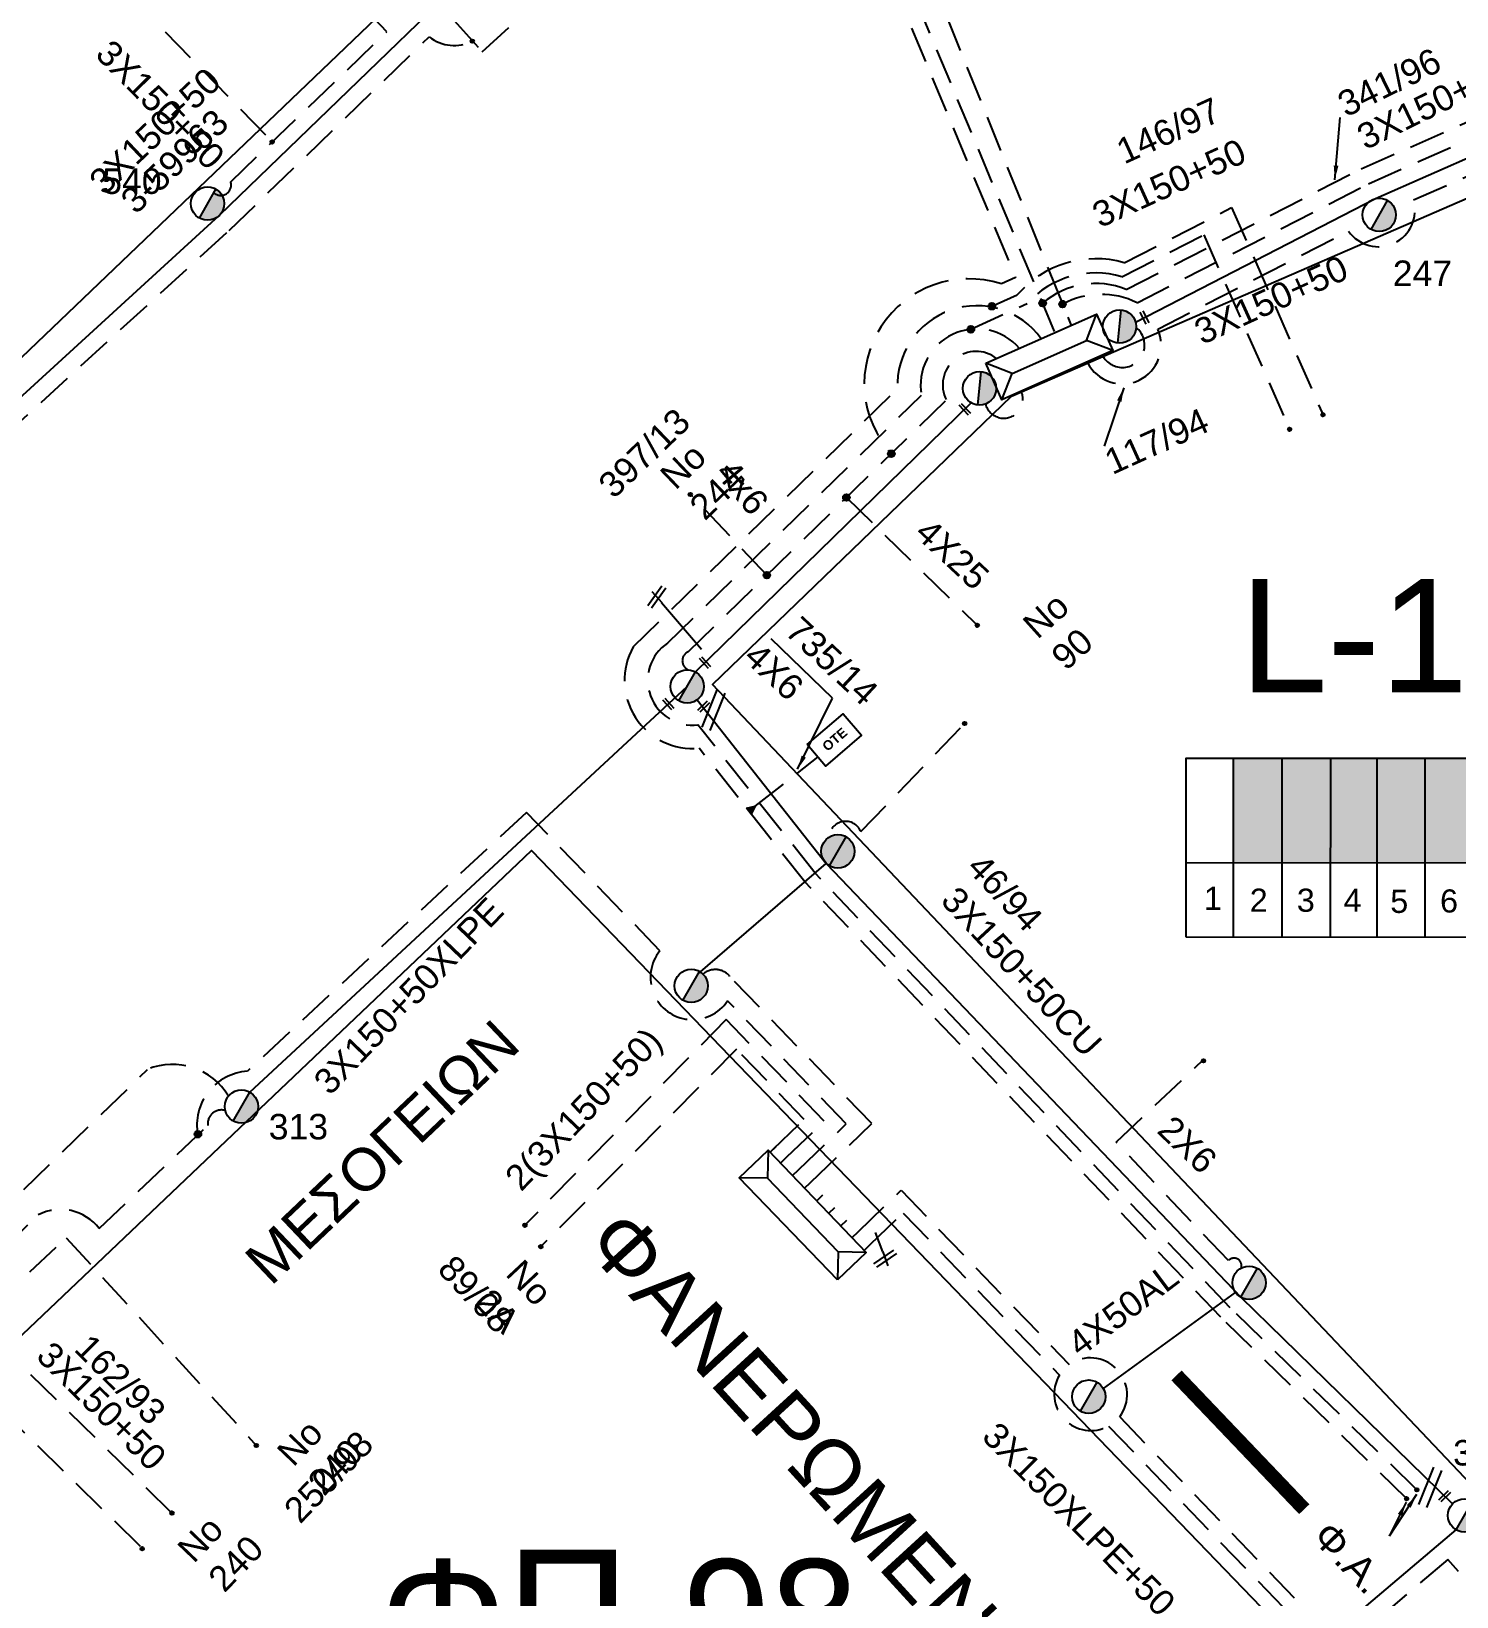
# Model space of a CAD drawing. Header units: millimetres. Extents: x 1421 to 13344, y 800 to 1949.
# Drawn here: x 12153 to 12253.8, y 1375.2 to 1485.8 of the extents above; entities that cross this region are included whole.
import ezdxf

# ---------------------------------------------------------------- set-up
doc = ezdxf.new("R2010")
doc.units = ezdxf.units.MM
doc.linetypes.add('DASHED', pattern=[19.05, 12.7, -6.35])
for name, color, linetype in [('Pillar OTE', 7, 'Continuous'), ('Άγνωστα', 7, 'Continuous'), ('Γυμνά εναέρια ΧΤ (3Φ)   4x50CU', 7, 'Continuous'), ('Γυμνά εναέρια ΧΤ και ΦΟΠ (3Φ)   4x50+16AL', 7, 'Continuous'), ('Εναέρια παροχή ΧΤ 4x16', 7, 'SYN_LINE'), ('Εναέρια παροχή ΧΤ 4x25', 7, 'SYN_LINE'), ('Επιγραφές - Σχήματα', 7, 'Continuous'), ('Καλωδια Χ.Τ. 3x50+35', 7, 'Continuous'), ('Καλώδια ΧΤ   3x150+50CU', 7, 'DASHED'), ('Καλώδια ΧΤ   3x150AL+50CU', 7, 'DASHED'), ('Μηχανική τομή', 7, 'Continuous'), ('Στύλος Ξύλινος', 7, 'Continuous'), ('Στύλος Ξύλινος @ 1', 7, 'Continuous'), ('Στύλος ΦΜ', 7, 'Continuous'), ('Στύλος ΦΜ @ 1', 7, 'Continuous'), ('Συνδέσεις', 7, 'Continuous'), ('Συνεστραμμένα ΧΤ   3x70+54.6+25 AL', 7, 'SYN_LINE'), ('Τομή', 7, 'Continuous'), ('Υπογεια Καλωδια Δικτυου ΧΤ 4X25', 7, 'DASHED'), ('Υποσταθμός εναέριος 2 στύλων', 7, 'Continuous'), ('Υποσταθμός πόλεως', 7, 'Continuous'), ('Υπόβαθρο ΔΕΗ', 7, 'Continuous'), ('Υπόγεια Καλώδια Δικτύου ΧΤ   .10', 7, 'DASHED'), ('Υπόγεια Καλώδια Δικτύου ΧΤ   .15', 7, 'DASHED'), ('Υπόγεια καλώδια Παροχών ΧΤ   4x50AL', 7, 'DASHED'), ('Υπόγεια καλώδια Παροχών ΧΤ   4x6', 7, 'DASHED')]:
    doc.layers.add(name, color=color, linetype=linetype)
doc.styles.add('arial', font='ARIAL.TTF')
doc.styles.get("Standard").update_dxf_attribs({"font": 'ARIAL.TTF'})
doc.linetypes.add('SYN_LINE', pattern='A,0.5,-0.0001,["/\\/\\/\\/",Standard,S=0.1,R=0,X=0,Y=-0.05],-0.25', length=0.7501)
doc.dimstyles.new('ISO-25', dxfattribs={"dimtxt": 2.5, "dimasz": 2.5, "dimexe": 1.25, "dimexo": 0.625, "dimtad": 1, "dimtxsty": 'Standard', "dimcen": 2.5, "dimadec": 0, "dimazin": 0, "dimtfac": 1, "dimtmove": 0, "dimatfit": 3, "dimfxl": 1, "dimarcsym": 0})

# ---------------------------------------------------------------- blocks, each defined once
blk = doc.blocks.new('ΥΠΑΡΧΩΝ ΤΣΙΜΕΝΤΕΝΙΟΣ ΣΤΥΛΟΣ')
at = {"layer": 'Στύλος ΦΜ'}
blk.add_hatch(color=7, dxfattribs=at).paths.add_polyline_path([(-1.29, -2.28, 0.574793), (2.62, 0, 0.268822), (1.3, 2.27)])
at = {"layer": 'Στύλος ΦΜ', "color": 7}
blk.add_line((-1.29, -2.28), (1.3, 2.27), dxfattribs=at)
blk.add_circle((0, 0), 2.62, dxfattribs=at)
at = {"layer": 'Στύλος ΦΜ', "flags": 4}
for tag, p in [('ΑΡΙΘΜΟΣ', (-4.68, 8.05)), ('ΤΥΠΟΣ', (-4.91, 3.03))]:
    blk.add_attdef(tag, p, '', height=4, dxfattribs=at)
blk = doc.blocks.new('ΥΠΟΣΤΑΘΜΟΣ ΕΝΑΕΡΙΟΣ ΕΠΙ 2 ΣΤΥΛΩΝ')
at = {"layer": 'Υποσταθμός εναέριος 2 στύλων', "linetype": 'Continuous'}
for points in [[(-11.97, -2.11, 0.574793), (-8.45, -0.07, 0.268822), (-9.64, 1.98)], [(9.68, -2.15, 0.574793), (13.19, -0.1, 0.268822), (12.01, 1.95)]]:
    blk.add_hatch(color=256, dxfattribs=at).paths.add_polyline_path(points)
for p, q in [((-11.97, -2.11), (-9.64, 1.98)), ((9.68, -2.15), (12.01, 1.95))]:
    blk.add_line(p, q, dxfattribs=at)
for centre in [(-10.81, -0.07), (10.84, -0.1)]:
    blk.add_circle(centre, 2.36, dxfattribs=at)
at = {"layer": 'Υποσταθμός πόλεως', "linetype": 'Continuous', "ltscale": 40}
blk.add_lwpolyline([(-8.57, 2.82), (8.57, 2.82), (8.57, -2.82), (-8.57, -2.82)], close=True, dxfattribs=at)
for points in [[(-5.75, 0), (-8.57, 2.82)], [(5.75, 0), (8.57, 2.82)], [(-8.57, -2.82), (-5.75, 0)], [(-5.75, 0), (5.75, 0)], [(8.57, -2.82), (5.75, 0)]]:
    blk.add_lwpolyline(points, dxfattribs=at)
at = {"layer": 'Υποσταθμός εναέριος 2 στύλων', "ltscale": 40, "flags": 1}
for tag, p in [('ΜΕΤΑΣΧΗΜΑΤΙΣΜΟΣ', (14.09, 2.51)), ('ΙΣΧΥΣ', (14.07, -0.28)), ('ΑΡΙΘΜΟΣ', (14.19, -3))]:
    blk.add_attdef(tag, p, '', height=1.8, dxfattribs=at)
blk = doc.blocks.new('ΥΠΟΣΤΑΘΜΟΣ ΠΟΛΕΩΣ 9 ΑΝΑΧΩΡΗΣΕΩΝ')
at = {"layer": 'Υποσταθμός πόλεως', "ltscale": 40}
for p, q in [((-9.63, -2.82), (-9.63, -4)), ((-7.12, -2.82), (-7.12, -4)), ((-4.84, -2.82), (-4.84, -4)), ((-2.36, -2.82), (-2.36, -4)), ((0.09, -2.82), (0.09, -4)), ((2.55, -2.82), (2.55, -4)), ((5.02, -2.82), (5.02, -4)), ((7.48, -2.82), (7.48, -4)), ((9.61, -2.82), (9.61, -4))]:
    blk.add_line(p, q, dxfattribs=at)
blk.add_lwpolyline([(-10.02, 2.82), (10.02, 2.82), (10.02, -2.82), (-10.02, -2.82)], close=True, dxfattribs=at)
for points in [[(-7.21, 0), (-10.02, 2.82)], [(7.21, 0), (10.02, 2.82)], [(-10.02, -2.82), (-7.21, 0)], [(-7.21, 0), (7.21, 0)], [(10.02, -2.82), (7.21, 0)]]:
    blk.add_lwpolyline(points, dxfattribs=at)
at = {"layer": 'Υποσταθμός πόλεως', "linetype": 'SYN_LINE', "ltscale": 40, "flags": 1}
for tag, p in [('ΜΕΤΑΣΧΗΜΑΤΙΣΜΟΣ', (10.79, 1.71)), ('ΙΣΧΥΣ', (10.77, -1.08)), ('ΑΡΙΘΜΟΣ', (10.89, -3.8))]:
    blk.add_attdef(tag, p, '', height=1.8, dxfattribs=at)
blk = doc.blocks.new('_ΣΥΝΔΕΣΗ')
at = {"layer": 'Συνδέσεις', "linetype": 'SYN_LINE', "ltscale": 40}
blk.add_hatch(color=256, dxfattribs=at).paths.add_polyline_path([(0.5, -0.01, 1), (-0.5, -0.01, 1)])
at = {"layer": 'Συνδέσεις'}
blk.add_circle((0, -0.01), 0.5, dxfattribs=at)
blk = doc.blocks.new('τομή_')
at = {"layer": 'Επιγραφές - Σχήματα'}
for p, q in [((-1.29, -0.22), (0.13, 0.75)), ((-1.08, -0.46), (0.34, 0.51)), ((-0.66, 0.62), (-0.29, -0.37))]:
    blk.add_line(p, q, dxfattribs=at)
blk = doc.blocks.new('ΜΗΧΑΝΙΚΗ ΤΟΜΗ')
at = {"layer": 'Μηχανική τομή', "ltscale": 40}
for p, q in [((-1.89, 0.78), (1.89, 0.78)), ((1.89, 0), (-1.89, 0))]:
    blk.add_line(p, q, dxfattribs=at)
blk = doc.blocks.new('ΥΠΑΡΧΩΝ ΞΥΛΙΝΟΣ ΣΤΥΛΟΣ')
at = {"layer": 'Στύλος Ξύλινος'}
h = blk.add_hatch(color=7, dxfattribs=at)
h.paths.add_polyline_path([(-2.62, 0, 0.270008), (-1.29, -2.28), (1.3, 2.27, 0.576266)])
h.paths.add_polyline_path([(-1.29, -2.28, 0.574793), (2.62, 0, 0.268822), (1.3, 2.27)])
at = {"layer": 'Στύλος Ξύλινος', "color": 7}
blk.add_line((-1.29, -2.28), (1.3, 2.27), dxfattribs=at)
blk.add_circle((0, 0), 2.62, dxfattribs=at)
at = {"layer": 'Στύλος Ξύλινος', "flags": 4}
for tag, p in [('ΑΡΙΘΜΟΣ', (-4.91, 8.6)), ('ΤΥΠΟΣ', (-4.85, 3.39))]:
    blk.add_attdef(tag, p, '', height=4, dxfattribs=at)
blk = doc.blocks.new('ΤΟΜΗ')
at = {"layer": 'Τομή', "ltscale": 40}
for p, q in [((-5.68, 0), (5.68, 0)), ((5.68, -2.33), (-5.68, -2.33))]:
    blk.add_line(p, q, dxfattribs=at)
blk = doc.blocks.new('PILLAR ΟΤΕ')
at = {"layer": 'Pillar OTE', "ltscale": 40}
blk.add_lwpolyline([(-3.31, 2.02), (3.39, 2.02), (3.39, -1.99), (-3.31, -1.99)], close=True, dxfattribs=at)
at = {"layer": 'Pillar OTE', "insert": (-1.81, 0.71), "char_height": 1.3575, "width": 109.961, "attachment_point": 1}
blk.add_mtext('{\\fArial|b1|i0|c161|p34;OTE}', dxfattribs=at)

msp = doc.modelspace()

# ---------------------------------------------------------------- hatches: boundary and pattern name
at = {"layer": 'Pillar OTE', "ltscale": 40}
h = msp.add_hatch(color=256, dxfattribs=at)
h.dxf.hatch_style = 1
h.paths.add_polyline_path([(12203.93701, 1430.50108), (12204.21836, 1431.04977), (12203.60984, 1430.91269)])
at = {"layer": 'Καλώδια ΧΤ   3x150+50CU', "linetype": 'DASHED', "ltscale": 0.2}
h = msp.add_hatch(color=30, dxfattribs=at)
h.dxf.hatch_style = 1
h.paths.add_polyline_path([(12241.47809, 1434.43934), (12238.03822, 1434.43956), (12238.03776, 1427.07897), (12241.47763, 1427.07563)])
h = msp.add_hatch(color=6, dxfattribs=at)
h.dxf.hatch_style = 1
h.paths.add_polyline_path([(12244.91766, 1434.43913), (12241.47809, 1434.43934), (12241.47763, 1427.07563), (12244.9172, 1427.07229)])
h = msp.add_hatch(color=2, dxfattribs=at)
h.dxf.hatch_style = 1
h.paths.add_polyline_path([(12248.21522, 1434.43892), (12244.91766, 1434.43913), (12244.9172, 1427.07229), (12248.21476, 1427.06908)])
h = msp.add_hatch(color=133, dxfattribs=at)
h.dxf.hatch_style = 1
h.paths.add_polyline_path([(12251.60122, 1434.43871), (12248.21522, 1434.43892), (12248.21476, 1427.06908), (12251.60075, 1427.0658)])
h = msp.add_hatch(color=173, dxfattribs=at)
h.dxf.hatch_style = 1
h.paths.add_polyline_path([(12254.99786, 1434.4385), (12251.60122, 1434.43871), (12251.60075, 1427.0658), (12254.9974, 1427.0625)])

# ---------------------------------------------------------------- linework, layer by layer
at = {"color": 85, "const_width": 1}
msp.add_lwpolyline([(12234.01641, 1390.83005), (12243.04992, 1381.37181)], dxfattribs=at)
at = {"layer": 'Pillar OTE', "ltscale": 40}
for points in [[(12234.70952, 1421.79948), (12234.71031, 1434.43977), (12265.04338, 1434.43787), (12265.04259, 1421.77011), (12234.70952, 1421.80041)], [(12238.03743, 1421.79708), (12238.03822, 1434.43956)], [(12241.4773, 1421.79365), (12241.47809, 1434.43934)], [(12244.91687, 1421.79021), (12244.91766, 1434.43913)], [(12248.21443, 1421.78692), (12248.21522, 1434.43892)], [(12251.60042, 1421.78354), (12251.60122, 1434.43871)], [(12203.60984, 1430.91269), (12204.21836, 1431.04977), (12203.93701, 1430.50108), (12203.60984, 1430.91269)], [(12234.70985, 1427.0822), (12265.04292, 1427.05274)]]:
    msp.add_lwpolyline(points, dxfattribs=at)
at = {"layer": 'Άγνωστα', "color": 30, "linetype": 'DASHED', "ltscale": 0.2}
msp.add_lwpolyline([(12165.95156, 1474.40182, 0.768785498), (12167.1451, 1475.18242), (12178.19263, 1485.77082), (12169.34915, 1495.00509)], format="xyb", dxfattribs=at)
at = {"layer": 'Άγνωστα', "color": 151, "linetype": 'DASHED', "ltscale": 0.2}
for points in [[(12209.44996, 1428.86255, -0.803614802), (12211.70571, 1429.25409), (12219.03769, 1436.8958)], [(12238.60105, 1398.41955, 0.793221397), (12237.68384, 1398.94227), (12229.75432, 1407.30175), (12235.95404, 1413.18259)]]:
    msp.add_lwpolyline(points, format="xyb", dxfattribs=at)
at = {"layer": 'Γυμνά εναέρια ΧΤ (3Φ)   4x50CU', "color": 151, "linetype": 'Continuous', "ltscale": 0.2}
msp.add_lwpolyline([(12228.84961, 1389.89325), (12238.19626, 1396.68472)], dxfattribs=at)
at = {"layer": 'Γυμνά εναέρια ΧΤ και ΦΟΠ (3Φ)   4x50+16AL', "color": 30, "linetype": 'Continuous', "ltscale": 0.2}
for points in [[(12231.12834, 1465.25951), (12248.08785, 1473.98552), (12289.31261, 1492.16291), (12321.40828, 1506.15479), (12346.41615, 1515.19681)], [(12143.22593, 1451.68306), (12166.35001, 1472.8103), (12192.31224, 1497.90496)], [(12139.04058, 1268.54053), (12146.67341, 1275.1771), (12165.17496, 1293.97397), (12191.70576, 1320.66964), (12214.33168, 1343.88276), (12230.4613, 1360.15319), (12253.80169, 1379.90799)]]:
    msp.add_lwpolyline(points, dxfattribs=at)
at = {"layer": 'Γυμνά εναέρια ΧΤ και ΦΟΠ (3Φ)   4x50+16AL', "color": 173, "linetype": 'Continuous', "ltscale": 0.2}
msp.add_lwpolyline([(12200.00748, 1440.5418), (12219.51075, 1459.55744)], dxfattribs=at)
at = {"layer": 'Γυμνά εναέρια ΧΤ και ΦΟΠ (3Φ)   4x50+16AL', "color": 1, "linetype": 'Continuous', "ltscale": 0.2}
msp.add_lwpolyline([(12168.49262, 1410.84787), (12199.42419, 1439.51862)], dxfattribs=at)
at = {"layer": 'Γυμνά εναέρια ΧΤ και ΦΟΠ (3Φ)   4x50+16AL', "color": 151, "linetype": 'Continuous', "ltscale": 0.2}
msp.add_lwpolyline([(12200.11543, 1438.56797), (12209.25693, 1427.01449), (12238.56802, 1396.35258), (12253.53946, 1381.75468)], dxfattribs=at)
at = {"layer": 'Καλωδια Χ.Τ. 3x50+35', "color": 30, "linetype": 'DASHED', "ltscale": 0.2}
msp.add_lwpolyline([(12159.87043, 1488.51365), (12170.07791, 1477.99334)], dxfattribs=at)
at = {"layer": 'Καλώδια ΧΤ   3x150+50CU', "color": 133, "linetype": 'DASHED', "ltscale": 0.2}
for points in [[(12198.59838, 1496.33736), (12209.41128, 1500.09059), (12222.64422, 1468.40617), (12221.63298, 1467.95788, 0.768063866), (12213.85196, 1455.96206)], [(12199.49988, 1440.69509, -0.663213043), (12199.49692, 1441.96592), (12217.74038, 1459.75326, -0.801076791), (12221.30014, 1462.69359)]]:
    msp.add_lwpolyline(points, format="xyb", dxfattribs=at)
at = {"layer": 'Καλώδια ΧΤ   3x150+50CU', "color": 5, "linetype": 'DASHED', "ltscale": 0.2}
for points in [[(12185.19256, 1488.60527), (12182.93838, 1486.57196), (12184.9262, 1484.36821), (12194.56964, 1493.06677), (12192.21604, 1495.67602, 0.581504771), (12193.72612, 1497.93603)], [(12092.8115, 1471.92449), (12087.74686, 1466.86065), (12097.35664, 1457.24932, 0.119518922), (12100.95726, 1456.14459), (12104.81813, 1452.18591, 0.304162429), (12105.50206, 1450.97138), (12101.47657, 1446.8671), (12104.99737, 1443.38196, -0.114768823), (12105.63609, 1440.68647), (12116.77106, 1429.8838), (12123.78474, 1436.90699), (12126.45065, 1434.19166), (12141.07773, 1448.18278, 0.298661416), (12145.29673, 1451.88184), (12167.03918, 1471.74674), (12181.18643, 1485.42124, 0.295068728), (12184.24342, 1485.12516)]]:
    msp.add_lwpolyline(points, format="xyb", dxfattribs=at)
at = {"layer": 'Καλώδια ΧΤ   3x150+50CU', "color": 151, "linetype": 'DASHED', "ltscale": 0.2}
for points in [[(12227.73483, 1462.39711, 0.978410524), (12232.68778, 1464.76454), (12246.1765, 1471.68631, 0.846387547), (12250.77782, 1473.89293), (12280.28349, 1486.90298), (12284.06068, 1478.33661)], [(12208.15081, 1404.46591), (12212.4719, 1408.61935), (12202.44698, 1419.0089, 0.428015664), (12200.54311, 1419.18272)]]:
    msp.add_lwpolyline(points, format="xyb", dxfattribs=at)
at = {"layer": 'Καλώδια ΧΤ   3x150+50CU', "color": 2, "linetype": 'DASHED', "ltscale": 0.2}
msp.add_lwpolyline([(12224.55306, 1466.60555, -0.27998777), (12230.4639, 1467.56769), (12247.07961, 1476.09833), (12265.58862, 1484.25958), (12271.75445, 1462.38875), (12286.83256, 1466.63957)], format="xyb", dxfattribs=at)
at = {"layer": 'Καλώδια ΧΤ   3x150+50CU', "color": 1, "linetype": 'DASHED', "ltscale": 0.2}
for points in [[(12220.85472, 1466.33481), (12222.76141, 1467.17859, -0.29425763), (12230.32157, 1469.45598), (12237.91275, 1473.35335), (12244.40989, 1458.63262)], [(12250.26048, 1382.15226), (12237.14345, 1394.94202), (12207.7432, 1425.69719), (12200.26615, 1435.14706, -0.605559083), (12195.60639, 1442.31296), (12214.28914, 1460.54603, -0.745850213), (12224.448, 1464.08663)], [(12207.29595, 1405.35528), (12210.67183, 1408.60018), (12202.27426, 1417.30319, -1.053356734), (12197.49884, 1420.83277), (12188.05865, 1430.61742), (12168.32387, 1412.32508, 0.448161343), (12164.82392, 1407.82637)], [(12138.75986, 1409.1287), (12137.55999, 1410.36815), (12142.08575, 1414.74938), (12152.51534, 1403.97573), (12161.27506, 1412.4557, -0.373895549), (12166.98966, 1410.56457)], [(12102.02326, 1348.09708, 0.474770852), (12101.70653, 1351.99078), (12153.53847, 1402.16741, -0.366501801), (12157.84848, 1401.19974), (12165.52874, 1408.49594, -0.535883521), (12166.76193, 1409.55067)]]:
    msp.add_lwpolyline(points, format="xyb", dxfattribs=at)
at = {"layer": 'Καλώδια ΧΤ   3x150+50CU', "color": 85, "linetype": 'DASHED', "ltscale": 0.2}
for points in [[(12219.43831, 1464.73326), (12223.47066, 1466.58397, -0.289918735), (12230.16384, 1468.46248), (12235.94733, 1471.43178), (12242.05508, 1457.5933)], [(12250.98656, 1382.77195), (12237.81902, 1395.61095), (12208.46106, 1426.3219), (12200.17611, 1436.79281, -0.784269342), (12198.02436, 1442.57577), (12215.98741, 1460.08971, -0.763394682), (12222.91014, 1463.40607)], [(12211.50129, 1400.9802), (12214.54896, 1403.90963), (12226.42614, 1391.59906, -0.853513573), (12229.99986, 1387.89493), (12243.83346, 1373.55656), (12238.67154, 1368.51302)]]:
    msp.add_lwpolyline(points, format="xyb", dxfattribs=at)
at = {"layer": 'Καλώδια ΧΤ   3x150+50CU', "color": 30, "linetype": 'DASHED', "ltscale": 0.2}
for points in [[(12228.77917, 1462.92459, 1.241858536), (12231.16779, 1464.86662)], [(12212.36962, 1400.07681), (12214.68422, 1402.30161), (12225.73796, 1390.84453, 0.766549296), (12229.20327, 1387.25278), (12242.16487, 1373.81822), (12231.04186, 1362.62139, -0.526686291), (12230.57246, 1361.28259)]]:
    msp.add_lwpolyline(points, format="xyb", dxfattribs=at)
at = {"layer": 'Καλώδια ΧΤ   3x150+50CU', "color": 173, "linetype": 'DASHED', "ltscale": 0.2}
msp.add_lwpolyline([(12206.44266, 1406.24302), (12209.1062, 1408.80322), (12202.17462, 1415.98692), (12187.9476, 1401.44233)], dxfattribs=at)
at = {"layer": 'Καλώδια ΧΤ   3x150+50CU', "color": 6, "linetype": 'DASHED', "ltscale": 0.2}
msp.add_lwpolyline([(12205.49032, 1406.80571), (12207.68906, 1408.91914), (12202.9097, 1413.87234), (12189.0681, 1399.92815)], dxfattribs=at)
at = {"layer": 'Καλώδια ΧΤ   3x150+50CU', "color": 85, "linetype": 'DASHED', "ltscale": 0.2}
for points in [[(12162.99424, 1381.1007), (12162.99424, 1381.1007), (12150.3985, 1393.44987)], [(12148.04053, 1391.20981), (12160.90024, 1378.60183)]]:
    msp.add_lwpolyline(points, dxfattribs=at)
at = {"layer": 'Καλώδια ΧΤ   3x150+50CU', "color": 173, "linetype": 'DASHED', "ltscale": 0.2}
msp.add_lwpolyline([(12384.17855, 1329.6637), (12394.30179, 1339.31297), (12368.55171, 1366.31225), (12353.4297, 1352.01924), (12354.8073, 1350.5682), (12332.28585, 1329.30165, -0.412656095), (12325.61558, 1323.33307), (12317.05343, 1323.51298), (12316.44729, 1322.24492), (12306.46529, 1322.4651, -0.487799961), (12299.29426, 1328.51718), (12274.69044, 1354.63882), (12253.19035, 1377.80815), (12240.64695, 1367.19169)], format="xyb", dxfattribs=at)
msp.add_arc((12221.81547, 1459.81238), 1.34489, 194.167843, 22.2887233, dxfattribs=at)
at = {"layer": 'Καλώδια ΧΤ   3x150AL+50CU', "color": 133, "ltscale": 0.2}
msp.add_lwpolyline([(12133.91041, 1261.38295, -1.192233234), (12126.56966, 1260.73451), (12108.39649, 1278.72035), (12079.86694, 1308.45183), (12070.11679, 1318.59093), (12070.39421, 1320.80794), (12095.53665, 1344.5052), (12098.5733, 1347.24493, -0.357061548), (12101.99105, 1350.3285), (12117.47274, 1364.29643), (12139.0182, 1385.15381), (12155.52104, 1400.56058), (12168.99192, 1385.83785)], format="xyb", dxfattribs=at)
at = {"layer": 'Συνεστραμμένα ΧΤ   3x70+54.6+25 AL', "color": 151, "linetype": 'SYN_LINE', "ltscale": 8}
msp.add_lwpolyline([(12200.19003, 1419.2046), (12209.25693, 1427.01449)], dxfattribs=at)
at = {"layer": 'Υπογεια Καλωδια Δικτυου ΧΤ 4X25', "color": 133, "linetype": 'DASHED', "ltscale": 0.2}
msp.add_lwpolyline([(12210.67726, 1452.86673), (12219.89871, 1443.86575)], dxfattribs=at)
at = {"layer": 'Υπόβαθρο ΔΕΗ'}
msp.add_lwpolyline([(12026.70413, 1536.66576), (12088.6361, 1595.38605), (12123.15905, 1627.87195), (12142.24188, 1622.61404, 0.152654007), (12148.82048, 1575.31244, 0.16543394), (12183.13375, 1546.35775), (12230.87428, 1529.24743), (12231.64158, 1519.04661), (12193.21695, 1501.86641), (12126.1716, 1437.73612), (12068.77086, 1495.05908)], format="xyb", close=True, dxfattribs=at)
for points in [[(12257.98606, 1475.49354), (12280.51111, 1394.11397), (12255.25532, 1382.68562), (12201.20748, 1439.6641), (12222.35602, 1460.01672), (12257.98606, 1475.49354)], [(12197.61315, 1445.43655), (12200.43055, 1442.15741)], [(12209.69217, 1438.67925), (12205.34732, 1442.87512)], [(12074.69037, 1319.86896), (12188.42144, 1427.91297), (12240.63742, 1373.79167), (12186.65165, 1319.44766), (12130.24479, 1262.51948), (12074.69037, 1319.86896)], [(12213.24432, 1399.55536), (12212.73879, 1400.91946)]]:
    msp.add_lwpolyline(points, dxfattribs=at)
at = {"layer": 'Υπόγεια Καλώδια Δικτύου ΧΤ   .10', "color": 2, "ltscale": 0.2}
msp.add_lwpolyline([(12225.39641, 1464.58628), (12209.89375, 1501.70524), (12197.9403, 1497.4952)], dxfattribs=at)
at = {"layer": 'Υπόγεια Καλώδια Δικτύου ΧΤ   .15', "color": 6, "linetype": 'DASHED', "ltscale": 0.2}
msp.add_lwpolyline([(12196.61411, 1498.88755), (12196.61411, 1498.88755), (12210.64257, 1504.47972), (12226.56639, 1465.02408)], dxfattribs=at)
msp.add_lwpolyline([(12226.00174, 1466.55151, -0.243440424), (12231.22705, 1466.62608), (12247.58373, 1475.04193), (12264.82804, 1482.64553), (12271.68058, 1458.33889), (12272.80668, 1458.65637), (12288.86455, 1401.69745)], format="xyb", dxfattribs=at)
at = {"layer": 'Υπόγεια καλώδια Παροχών ΧΤ   4x6', "color": 133, "linetype": 'DASHED', "ltscale": 0.2}
msp.add_lwpolyline([(12205.05112, 1447.38125), (12199.64762, 1453.08551)], dxfattribs=at)
at = {"layer": 'Υπόγεια καλώδια Παροχών ΧΤ   4x6', "color": 1, "linetype": 'DASHED', "ltscale": 0.2}
msp.add_lwpolyline([(12204.21836, 1431.04977), (12208.68451, 1434.53384)], dxfattribs=at)

# ---------------------------------------------------------------- block references
at = {"layer": 'Pillar OTE', "xscale": 0.5, "yscale": 0.5, "zscale": 0.5, "rotation": 40.5492918617586}
msp.add_blockref('PILLAR ΟΤΕ', (12209.81367, 1435.72014), dxfattribs=at)
at = {"layer": 'Επιγραφές - Σχήματα', "rotation": 20.33439813700265}
msp.add_blockref('τομή_', (12197.7613, 1445.88336), dxfattribs=at)
at = {"layer": 'Επιγραφές - Σχήματα'}
msp.add_blockref('τομή_', (12213.9062, 1398.93063), dxfattribs=at)
at = {"layer": 'Μηχανική τομή'}
for p, xscale, yscale, zscale, rotation in [((12231.66618, 1465.54604), 0.2500000000001928, 0.2500000000001928, 0.2500000000001928, 296.2557341455508), ((12218.97929, 1459.03927), 0.2500000000001928, 0.2500000000001928, 0.2500000000001928, 312.6268794242704), ((12200.61631, 1441.1354), 0.2500000000001928, 0.2500000000001928, 0.2500000000001928, 312.6268794242704), ((12198.00825, 1438.20224), 0.2500000000001928, 0.2500000000001928, 0.2500000000001928, 312.6268794242704), ((12200.65456, 1438.02902), 0.249999999999919, 0.249999999999919, 0.249999999999919, 44.01630571960735), ((12253.04903, 1382.23288), 0.249999999999919, 0.249999999999919, 0.249999999999919, 44.01630571960735)]:
    msp.add_blockref('ΜΗΧΑΝΙΚΗ ΤΟΜΗ', p, dxfattribs=dict(at, xscale=xscale, yscale=yscale, zscale=zscale, rotation=rotation))
at = {"layer": 'Στύλος Ξύλινος @ 1', "ltscale": 40, "xscale": 0.4499999999998181, "yscale": 0.4499999999998181, "zscale": 0.4499999999998181}
msp.add_blockref('ΥΠΑΡΧΩΝ ΞΥΛΙΝΟΣ ΣΤΥΛΟΣ', (12210.0734, 1427.86332), dxfattribs=at)
at = {"layer": 'Στύλος ΦΜ @ 1', "ltscale": 40}
ref = msp.add_blockref('ΥΠΑΡΧΩΝ ΤΣΙΜΕΝΤΕΝΙΟΣ ΣΤΥΛΟΣ', (12165.51448, 1473.64037), dxfattribs=dict(at, xscale=0.4499999999998181, yscale=0.4499999999998181, zscale=0.4499999999998181))
ref.add_attrib('ΤΥΠΟΣ', '540', (12158.06426, 1474.31935), dxfattribs={"layer": 'Στύλος ΦΜ', "height": 1.8, "flags": 4})
ref = msp.add_blockref('ΥΠΑΡΧΩΝ ΤΣΙΜΕΝΤΕΝΙΟΣ ΣΤΥΛΟΣ', (12248.3506, 1472.83743), dxfattribs=dict(at, xscale=0.4499999999998181, yscale=0.4499999999998181, zscale=0.4499999999998181))
ref.add_attrib('ΤΥΠΟΣ', '247', (12249.31016, 1467.81396), dxfattribs={"layer": 'Στύλος ΦΜ', "height": 1.8, "flags": 4})
at = {"layer": 'Στύλος ΦΜ @ 1', "ltscale": 40, "xscale": 0.4499999999998181, "yscale": 0.4499999999998181, "zscale": 0.4499999999998181}
for p in [(12199.42192, 1439.51991), (12199.70363, 1418.35665), (12239.14906, 1397.37705), (12227.81778, 1389.32538)]:
    msp.add_blockref('ΥΠΑΡΧΩΝ ΤΣΙΜΕΝΤΕΝΙΟΣ ΣΤΥΛΟΣ', p, dxfattribs=at)
at = {"layer": 'Στύλος ΦΜ @ 1', "ltscale": 40}
ref = msp.add_blockref('ΥΠΑΡΧΩΝ ΤΣΙΜΕΝΤΕΝΙΟΣ ΣΤΥΛΟΣ', (12167.90706, 1409.82599), dxfattribs=dict(at, xscale=0.4499999999998181, yscale=0.4499999999998181, zscale=0.4499999999998181))
ref.add_attrib('ΤΥΠΟΣ', '313', (12169.83482, 1407.50631), dxfattribs={"layer": 'Στύλος ΦΜ', "height": 1.8, "flags": 4})
ref = msp.add_blockref('ΥΠΑΡΧΩΝ ΤΣΙΜΕΝΤΕΝΙΟΣ ΣΤΥΛΟΣ', (12254.38272, 1380.93246), dxfattribs=dict(at, xscale=0.4499999999998181, yscale=0.4499999999998181, zscale=0.4499999999998181))
ref.add_attrib('ΤΥΠΟΣ', '3388', (12253.57036, 1384.46194), dxfattribs={"layer": 'Στύλος ΦΜ', "height": 1.8, "flags": 4})
at = {"layer": 'Συνδέσεις'}
for p, xscale, yscale, zscale in [((12184.2302, 1485.11627), 0.25, 0.25, 0.25), ((12170.07791, 1477.99334), 0.25, 0.25, 0.25), ((12224.55306, 1466.60555), 0.4777242751394019, 0.4777242751394019, 0.4777242751394019), ((12220.96772, 1466.38482), 0.4777242751394019, 0.4777242751394019, 0.4777242751394019), ((12225.95446, 1466.5403), 0.4777242751394019, 0.4777242751394019, 0.4777242751394019), ((12219.48284, 1464.75864), 0.4777242751394019, 0.4777242751394019, 0.4777242751394019), ((12244.36949, 1458.72414), 0.25, 0.25, 0.25), ((12242.01468, 1457.68482), 0.25, 0.25, 0.25), ((12213.85196, 1455.96206), 0.4777242751394019, 0.4777242751394019, 0.4777242751394019), ((12199.64762, 1453.08551), 0.25, 0.25, 0.25), ((12210.67921, 1452.86863), 0.4777242751394019, 0.4777242751394019, 0.4777242751394019), ((12205.05112, 1447.38125), 0.4777242751394019, 0.4777242751394019, 0.4777242751394019), ((12219.93212, 1443.83314), 0.25, 0.25, 0.25), ((12219.03769, 1436.8958), 0.25, 0.25, 0.25), ((12235.92158, 1413.06499), 0.25, 0.25, 0.25), ((12164.82782, 1407.87584), 0.4777242751394019, 0.4777242751394019, 0.4777242751394019), ((12187.9476, 1401.44233), 0.25, 0.25, 0.25), ((12189.0681, 1399.92815), 0.25, 0.25, 0.25), ((12168.9556, 1385.87755), 0.25, 0.25, 0.25), ((12251.01331, 1382.74586), 0.25, 0.25, 0.25), ((12250.28723, 1382.12617), 0.25, 0.25, 0.25), ((12162.99319, 1381.10172), 0.25, 0.25, 0.25), ((12160.8826, 1378.58651), 0.25, 0.25, 0.25)]:
    msp.add_blockref('_ΣΥΝΔΕΣΗ', p, dxfattribs=dict(at, xscale=xscale, yscale=yscale, zscale=zscale))
at = {"layer": 'Τομή', "xscale": 0.2499999999998873, "yscale": 0.2499999999998873, "zscale": 0.2499999999998873, "rotation": 248.1909067709115}
for p in [(12201.54751, 1437.72963), (12252.22013, 1382.80168)]:
    msp.add_blockref('ΤΟΜΗ', p, dxfattribs=at)
at = {"layer": 'Υποσταθμός εναέριος 2 στύλων', "xscale": 0.4999999999999999, "yscale": 0.4999999999999999, "zscale": 0.4999999999999999, "rotation": 23.8710110411509}
msp.add_blockref('ΥΠΟΣΤΑΘΜΟΣ ΕΝΑΕΡΙΟΣ ΕΠΙ 2 ΣΤΥΛΩΝ', (12225.01767, 1462.79936), dxfattribs=at)
at = {"layer": 'Υποσταθμός πόλεως', "xscale": 0.5, "yscale": 0.5, "zscale": 0.5, "rotation": 133.8666801599615}
msp.add_blockref('ΥΠΟΣΤΑΘΜΟΣ ΠΟΛΕΩΣ 9 ΑΝΑΧΩΡΗΣΕΩΝ', (12207.59152, 1402.16027), dxfattribs=at)

# ---------------------------------------------------------------- texts
at = {"ltscale": 30, "char_height": 1.63441, "width": 11.2572904, "attachment_point": 1}
for s, insert in [('1', (12235.95568, 1425.3608)), ('2', (12239.19414, 1425.22734)), ('3', (12242.52473, 1425.22734)), ('4', (12245.82824, 1425.22734)), ('5', (12249.13175, 1425.14616)), ('6', (12252.65188, 1425.17322))]:
    msp.add_mtext(s, dxfattribs=dict(at, insert=insert))
at = {"ltscale": 40, "attachment_point": 1, "style": 'arial'}
for s, insert, char_height, width, rotation in [('MEΣOΓEIΩN', (12167.91101, 1399.25053), 3, 67.4273804, 43.53), ('{\\H1.083x;ΦANEPΩMENHΣ}', (12195.15475, 1402.98591), 4, 50.2149778, 312.4591004)]:
    msp.add_mtext(s, dxfattribs=dict(at, insert=insert, char_height=char_height, width=width, rotation=rotation))
at = {"layer": 'Άγνωστα', "color": 7, "char_height": 1.8, "attachment_point": 1}
for s, width, gutter_width, insert, rotation in [('3X150+50', 1.8, 12.5, (12158.76557, 1485.36476), 314.6575577), ('341/96', 1.8, 12.5, (12245.20929, 1481.32732), 26.1601248), ('3X150+50', 1.8, 12.5, (12246.57572, 1479.01149), 26.1601248), ('146/97', 1.8, 1.9263, (12229.57326, 1478.02962), 24.3685301), ('3X150+50', 1.8, 12.5, (12227.86158, 1473.52793), 24.3685301), ('3X150+50', 1.8, 12.5, (12235.07976, 1465.27325), 24.4872544), ('117/94', 1.8, 1.9263, (12228.73512, 1456.08428), 24.3685301), ('397/13', 1.8, 1.64197, (12192.97971, 1454.00818), 43.7307426), ('46/94', 1.8, 12.5, (12220.42157, 1427.86334), 312.8300997), ('3X150+50CU', 1.8, 12.5, (12218.58079, 1425.5395), 312.8300997), ('3X150+50XLPE', 1.8, 12.5, (12172.86045, 1411.78752), 46.2596131), ('2(3X150+50)', 17.0718961, 12.5, (12186.3837, 1405.00762), 46.2596131), ('2X6', 1.8, 12.5, (12233.79909, 1409.33821), 316.4259443), ('89/08', 1.8, 12.5, (12182.9942, 1399.48585), 313.1237209), ('3X150+50', 1.8, 12.5, (12154.56845, 1393.37306), 315.1589063), ('162/93', 1.8, 12.5, (12157.25958, 1393.90047), 315.1589063), ('3X150XLPE+50', 1.8, 12.5, (12221.44197, 1387.68092), 314.7892299), ('250/98', 1.8, 1.64197, (12170.75401, 1381.51818), 46.2596131)]:
    msp.add_mtext_dynamic_manual_height_columns(s, width=width, gutter_width=gutter_width, heights=[0.04535], dxfattribs=dict(at, insert=insert, rotation=rotation))
at = {"layer": 'Άγνωστα', "color": 7}
note = msp.add_mtext_dynamic_manual_height_columns('3X150+50\\P', width=1.8, gutter_width=12.5, heights=[0.04535, 0], dxfattribs=dict(at, insert=(12146.58768, 1465.63391), char_height=1.8, attachment_point=1, rotation=43.4109679))
note = msp.add_mtext_dynamic_manual_height_columns('3-59963\\P', width=1.8, gutter_width=12.5, heights=[0.04535, 0], dxfattribs=dict(at, insert=(12148.81255, 1464.29127), char_height=1.8, attachment_point=1, rotation=43.4109679))
note = msp.add_mtext_dynamic_manual_height_columns('No ', width=1.8, gutter_width=1.64197, heights=[0.04535, 0], dxfattribs=dict(at, insert=(12194.86001, 1452.25021), char_height=1.8, attachment_point=1, rotation=43.7307426))
for column, words in zip(note.columns.linked_columns, ['244']):
    column.text = words
note = msp.add_mtext_dynamic_manual_height_columns('No ', width=1.8, gutter_width=2.0534, heights=[0.04535, 0], dxfattribs=dict(at, insert=(12220.12204, 1441.54848), char_height=1.8, attachment_point=1, rotation=42.0161152))
for column, words in zip(note.columns.linked_columns, ['90']):
    column.text = words
note = msp.add_mtext_dynamic_manual_height_columns('No ', width=1.8, gutter_width=1.66979, heights=[0.04535, 0], dxfattribs=dict(at, insert=(12185.44883, 1401.70683), char_height=1.8, attachment_point=1, rotation=313.1237209))
for column, words in zip(note.columns.linked_columns, ['2Α']):
    column.text = words
note = msp.add_mtext_dynamic_manual_height_columns('No ', width=1.8, gutter_width=1.64197, heights=[0.04535, 0], dxfattribs=dict(at, insert=(12167.89437, 1383.05723), char_height=1.8, attachment_point=1, rotation=46.2596131))
for column, words in zip(note.columns.linked_columns, ['240']):
    column.text = words
note = msp.add_mtext_dynamic_manual_height_columns('No ', width=1.8, gutter_width=1.64197, heights=[0.04535, 0], dxfattribs=dict(at, insert=(12160.85525, 1376.24146), char_height=1.8, attachment_point=1, rotation=46.2596131))
for column, words in zip(note.columns.linked_columns, ['240']):
    column.text = words
at = {"layer": 'Εναέρια παροχή ΧΤ 4x16', "color": 7, "insert": (12202.71862, 1455.72752), "char_height": 1.8, "attachment_point": 1, "rotation": 309.8273096}
msp.add_mtext_dynamic_manual_height_columns('4x6', width=1.8, gutter_width=12.5, heights=[0.04535], dxfattribs=at)
at = {"layer": 'Εναέρια παροχή ΧΤ 4x25', "color": 7, "char_height": 1.8, "attachment_point": 1, "rotation": 316.99101}
for s, insert in [('4X25', (12216.6427, 1451.53175)), ('735/14', (12207.46885, 1444.60273)), ('4X6', (12204.54196, 1442.76106))]:
    msp.add_mtext_dynamic_manual_height_columns(s, width=1.8, gutter_width=12.5, heights=[0.04535], dxfattribs=dict(at, insert=insert))
at = {"layer": 'Επιγραφές - Σχήματα', "color": 85, "linetype": 'Continuous', "insert": (12244.94672, 1380.71791), "char_height": 2.019182, "width": 8.1175664, "attachment_point": 1, "rotation": 313.914932}
msp.add_mtext('Φ.Α.', dxfattribs=at)
at = {"layer": 'Υπόβαθρο ΔΕΗ', "char_height": 8, "attachment_point": 1}
for s, insert in [('L-1', (12238.47563, 1447.10515)), ('Φ{\\H1.0833x;Π}-98', (12177.71177, 1378.50762))]:
    msp.add_mtext_dynamic_manual_height_columns(s, width=84.657329, gutter_width=12.5, heights=[0], dxfattribs=dict(at, insert=insert))
at = {"layer": 'Υπόγεια καλώδια Παροχών ΧΤ   4x50AL', "color": 7, "insert": (12226.11305, 1393.51012), "char_height": 1.8, "attachment_point": 1, "rotation": 36.9347462}
msp.add_mtext_dynamic_manual_height_columns('4X50AL', width=1.8, gutter_width=12.5, heights=[0.04535], dxfattribs=at)

# ---------------------------------------------------------------- leaders
at = {"layer": 'Επιγραφές - Σχήματα', "ltscale": 40}
for points in [[(12245.20993, 1475.32225), (12245.59863, 1479.71808)], [(12230.29279, 1460.6239), (12228.89699, 1456.50489)], [(12207.22098, 1433.65908), (12209.69217, 1438.67925)], [(12250.99442, 1382.40508), (12249.05274, 1379.46021)], [(12250.26138, 1381.86125), (12249.05274, 1379.46021)]]:
    msp.add_leader(points, dimstyle='ISO-25', override={"dimasz": 1, "dimtad": 0}, dxfattribs=at)

doc.saveas('drawing.dxf')
